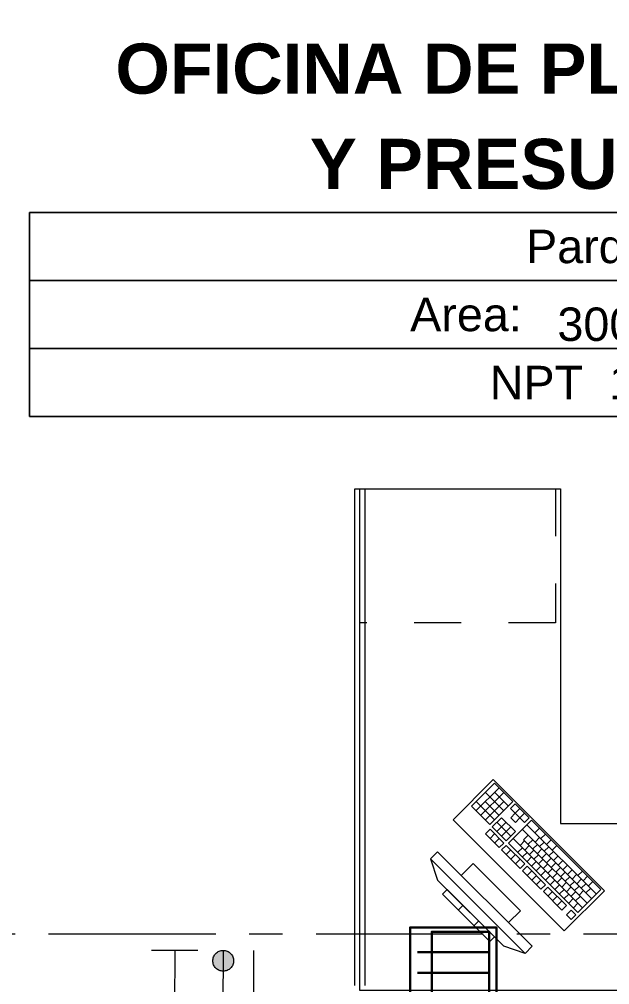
# Model space of a CAD drawing. Header units: inches. Extents: x -19 to 5698, y -728 to 92.
# Drawn here: x 291.151 to 292.916, y 9.85 to 12.737 of the extents above; entities that cross this region are included whole.
import ezdxf

# ---------------------------------------------------------------- set-up
doc = ezdxf.new("R2010")
doc.units = ezdxf.units.IN
doc.header["$MEASUREMENT"] = 0
for name, pattern in [('HIDDEN', [0.375, 0.25, -0.125]), ('Punto & Raya', [0.65, 0.5, -0.075, 0, -0.075]), ('Rayas', [0.282222, 0.141111, -0.141111]), ('RAYITAS', [0.375, 0.25, -0.125])]:
    doc.linetypes.add(name, pattern=pattern)
doc.layers.get('0').update_dxf_attribs({"color": 61})
for name, color, linetype, lineweight in [('00 conduct tomacorr', 120, 'HIDDEN', 30), ('T-TECHO-E', 150, 'Continuous', 20), ('TOMACORRIENTE', 22, 'RAYITAS', 9)]:
    doc.layers.add(name, color=color, linetype=linetype, lineweight=lineweight)
for name, color, linetype in [('02 _ ARQ _ ZON _ Espacio.3D', 7, 'Continuous'), ('08 _ STR _ EXT _ 07 Losa Aligerada', 7, 'Continuous'), ('Interior - Mobiliario', 7, 'Continuous'), ('Marcador - Secciones', 7, 'Continuous')]:
    doc.layers.add(name, color=color, linetype=linetype)
doc.styles.add('Estilo_Generado_1', font='swisseb.ttf')
doc.styles.add('Estilo_Generado_7', font='swisse.ttf')

# ---------------------------------------------------------------- blocks, each defined once
blk = doc.blocks.new('CAJA POP UP 6 MODULOS')
at = {"layer": '00 conduct tomacorr', "linetype": 'Continuous'}
for p, q in [((-0.095, -0.165), (-0.095, -0.0151)), ((-0.052, -0.165), (-0.052, -0.0151)), ((0.052, -0.165), (0.052, -0.0151)), ((0.095, -0.165), (0.095, -0.0151)), ((0, -0.165), (0, -0.18))]:
    blk.add_line(p, q, dxfattribs=at)
for points in [[(-0.147, 0), (0.147, 0), (0.147, -0.18), (-0.147, -0.18)], [(0, 0), (0.147, 0), (0.147, -0.18), (0, -0.18)]]:
    blk.add_lwpolyline(points, close=True, dxfattribs=at)
for points in [[(-0.138, -0.045), (-0.009, -0.045), (-0.009, -0.165), (-0.138, -0.165), (-0.138, -0.045)], [(0.009, -0.045), (0.138, -0.045), (0.138, -0.165), (0.009, -0.165), (0.009, -0.045)]]:
    blk.add_lwpolyline(points, dxfattribs=at)
at = {"color": 1, "insert": (-0.1807, -0.168), "char_height": 0.05, "attachment_point": 1, "rotation": 180}
blk.add_mtext_dynamic_manual_height_columns('{\\fVerdana|b0|i0|c0|p34;2T}', width=0.000481, gutter_width=0.1561, heights=[0], dxfattribs=at)
blk = doc.blocks.new('a')
at = {"layer": 'TOMACORRIENTE', "ltscale": 0.05}
h = blk.add_hatch(color=4, dxfattribs=at)
edge = h.paths.add_edge_path()
edge.add_arc((0, 0.0752), 0.0211, 0, 360)
at = {"layer": 'TOMACORRIENTE', "color": 4}
for p, q in [((-0.1455, 0.0963), (-0.0515, 0.0963)), ((-0.0985, 0.0963), (-0.0985, -0.0966)), ((0, 0.0963), (0, -0.0963)), ((0.0623, -0.0963), (0.0623, 0.0963))]:
    blk.add_line(p, q, dxfattribs=at)
blk.add_circle((0, 0.0752), 0.0211, dxfattribs=at)
blk = doc.blocks.new('CABLE 3FACE')
at = {"layer": 'T-TECHO-E', "rotation": 59.94170052614085}
blk.add_blockref('a', (0, 0), dxfattribs=at)

msp = doc.modelspace()

# ---------------------------------------------------------------- linework, layer by layer
at = {"layer": '02 _ ARQ _ ZON _ Espacio.3D', "color": 251, "linetype": 'Continuous', "lineweight": 13}
for p, q in [((294.6402, 12.1596), (291.1815, 12.1596)), ((291.1815, 12.1596), (291.1815, 11.5489)), ((291.1815, 12.1596), (294.6402, 12.1596)), ((291.1815, 11.956), (291.1815, 12.1596)), ((294.6402, 11.956), (291.1815, 11.956)), ((291.1815, 11.956), (294.6402, 11.956)), ((291.1815, 11.7525), (291.1815, 11.956)), ((294.6402, 11.7525), (291.1815, 11.7525)), ((291.1815, 11.7525), (294.6402, 11.7525)), ((291.1815, 11.5489), (291.1815, 11.7525)), ((291.1815, 11.5489), (294.6402, 11.5489)), ((294.6402, 11.5489), (291.1815, 11.5489))]:
    msp.add_line(p, q, dxfattribs=at)
at = {"layer": '08 _ STR _ EXT _ 07 Losa Aligerada', "color": 7, "linetype": 'Continuous', "lineweight": 18, "flags": 128}
msp.add_lwpolyline([(285.67, 33.9), (285.67, 21.2663), (285.72, 21.2663), (285.72, 11.97, 1.049431), (291.2937, 6.3), (302.1003, 6.3)], format="xyb", dxfattribs=at)
at = {"layer": 'Interior - Mobiliario', "color": 175, "linetype": 'Continuous', "lineweight": 13}
for p, q in [((292.1546, 11.3323), (292.1846, 11.3323)), ((292.1546, 9.8473), (292.1546, 11.3323)), ((292.1846, 11.3323), (292.1846, 9.8473)), ((292.5716, 10.4527), (292.503, 10.3842)), ((292.627, 10.3973), (292.5716, 10.4527)), ((292.5854, 10.4389), (292.5169, 10.3703)), ((292.5993, 10.425), (292.5307, 10.3565)), ((292.5996, 10.3699), (292.5442, 10.4253)), ((292.6133, 10.3836), (292.5717, 10.4252)), ((292.5721, 10.3425), (292.5167, 10.3979)), ((292.5858, 10.3562), (292.5443, 10.3977)), ((292.5994, 10.3975), (292.5446, 10.3426)), ((292.5584, 10.3288), (292.627, 10.3973)), ((292.503, 10.3842), (292.5584, 10.3288)), ((292.6339, 10.3904), (292.6202, 10.3767)), ((292.6202, 10.3767), (292.634, 10.3629)), ((292.6755, 10.3489), (292.6339, 10.3904)), ((292.6478, 10.3766), (292.634, 10.3629)), ((292.5928, 10.3493), (292.5653, 10.3219)), ((292.6343, 10.3077), (292.5928, 10.3493)), ((292.6824, 10.342), (292.6138, 10.2734)), ((292.634, 10.3629), (292.6203, 10.3491)), ((292.6203, 10.3491), (292.6342, 10.3353)), ((292.6479, 10.349), (292.634, 10.3629)), ((292.6342, 10.3353), (292.6479, 10.349)), ((292.6616, 10.3627), (292.6479, 10.349)), ((292.6479, 10.349), (292.6617, 10.3352)), ((292.6617, 10.3352), (292.6755, 10.3489)), ((292.8901, 10.1342), (292.6824, 10.342)), ((292.5585, 10.315), (292.5448, 10.3013)), ((292.6, 10.2735), (292.5585, 10.315)), ((292.5653, 10.3219), (292.6069, 10.2803)), ((292.6206, 10.294), (292.5791, 10.3356)), ((292.6066, 10.3354), (292.5792, 10.308)), ((292.6205, 10.3216), (292.593, 10.2942)), ((292.6069, 10.2803), (292.6343, 10.3077)), ((292.8627, 10.1068), (292.6549, 10.3145)), ((292.8764, 10.1205), (292.6687, 10.3282)), ((292.7066, 10.3177), (292.6929, 10.304)), ((292.5448, 10.3013), (292.5863, 10.2597)), ((292.5723, 10.3011), (292.5586, 10.2874)), ((292.5862, 10.2873), (292.5725, 10.2736)), ((292.8352, 10.0794), (292.6275, 10.2871)), ((292.662, 10.28), (292.6483, 10.2663)), ((292.6723, 10.2972), (292.6585, 10.2835)), ((292.8489, 10.0931), (292.6585, 10.2835)), ((292.6861, 10.2834), (292.6724, 10.2697)), ((292.7067, 10.2902), (292.693, 10.2764)), ((292.7239, 10.3004), (292.7102, 10.2867)), ((292.7412, 10.2831), (292.7275, 10.2694)), ((292.5863, 10.2597), (292.6, 10.2735)), ((292.6069, 10.2665), (292.5932, 10.2528)), ((292.5932, 10.2528), (292.6486, 10.1974)), ((292.6623, 10.2111), (292.6069, 10.2665)), ((292.6208, 10.2527), (292.6071, 10.239)), ((292.6138, 10.2734), (292.8215, 10.0657)), ((292.6552, 10.2594), (292.6415, 10.2457)), ((292.6759, 10.2662), (292.6621, 10.2525)), ((292.6897, 10.2523), (292.676, 10.2386)), ((292.7, 10.2695), (292.6862, 10.2558)), ((292.7138, 10.2557), (292.7001, 10.242)), ((292.7206, 10.2763), (292.7069, 10.2626)), ((292.7344, 10.2625), (292.7207, 10.2487)), ((292.7585, 10.2658), (292.7448, 10.2521)), ((292.4019, 10.2474), (292.3807, 10.2262)), ((292.3807, 10.2262), (292.6636, 9.9434)), ((292.3807, 10.2262), (292.4019, 10.1626)), ((292.6848, 9.9646), (292.4019, 10.2474)), ((292.6346, 10.2388), (292.6209, 10.2251)), ((292.6485, 10.225), (292.6348, 10.2113)), ((292.6691, 10.2456), (292.6553, 10.2318)), ((292.6829, 10.2317), (292.6692, 10.218)), ((292.7035, 10.2385), (292.6898, 10.2248)), ((292.7174, 10.2247), (292.7037, 10.2109)), ((292.7276, 10.2418), (292.7139, 10.2281)), ((292.7415, 10.228), (292.7278, 10.2143)), ((292.7483, 10.2486), (292.7346, 10.2349)), ((292.7621, 10.2348), (292.7484, 10.2211)), ((292.508, 10.2121), (292.4726, 10.1767)), ((292.6494, 10.0706), (292.508, 10.2121)), ((292.6486, 10.1974), (292.6623, 10.2111)), ((292.6693, 10.2042), (292.6555, 10.1905)), ((292.7247, 10.1488), (292.6693, 10.2042)), ((292.6968, 10.2179), (292.683, 10.2041)), ((292.7106, 10.204), (292.6969, 10.1903)), ((292.7312, 10.2108), (292.7175, 10.1971)), ((292.7451, 10.197), (292.7314, 10.1832)), ((292.7553, 10.2141), (292.7416, 10.2004)), ((292.7692, 10.2003), (292.7555, 10.1866)), ((292.776, 10.2209), (292.7623, 10.2072)), ((292.7898, 10.2071), (292.7761, 10.1934)), ((292.8037, 10.1932), (292.79, 10.1795)), ((292.4726, 10.1767), (292.6141, 10.0353)), ((292.6555, 10.1905), (292.7109, 10.1351)), ((292.6831, 10.1904), (292.6694, 10.1767)), ((292.697, 10.1765), (292.6832, 10.1628)), ((292.7245, 10.1902), (292.7107, 10.1765)), ((292.7383, 10.1763), (292.7246, 10.1626)), ((292.7589, 10.1831), (292.7452, 10.1694)), ((292.7728, 10.1693), (292.7591, 10.1555)), ((292.783, 10.1864), (292.7693, 10.1727)), ((292.7969, 10.1726), (292.7832, 10.1589)), ((292.8175, 10.1794), (292.8038, 10.1657)), ((292.8314, 10.1655), (292.8177, 10.1518)), ((292.8347, 10.1896), (292.821, 10.1759)), ((292.8503, 10.1741), (292.8366, 10.1603)), ((292.5999, 9.9646), (292.4019, 10.1626)), ((292.7108, 10.1627), (292.6971, 10.149)), ((292.7109, 10.1351), (292.7247, 10.1488)), ((292.7316, 10.1419), (292.7179, 10.1282)), ((292.787, 10.0865), (292.7316, 10.1419)), ((292.7521, 10.1625), (292.7384, 10.1488)), ((292.766, 10.1486), (292.7523, 10.1349)), ((292.7798, 10.1348), (292.7661, 10.1211)), ((292.7866, 10.1554), (292.7729, 10.1417)), ((292.8005, 10.1416), (292.7868, 10.1279)), ((292.8107, 10.1587), (292.797, 10.145)), ((292.8246, 10.1449), (292.8109, 10.1312)), ((292.8452, 10.1517), (292.8315, 10.138)), ((292.8591, 10.1378), (292.8454, 10.1241)), ((292.8659, 10.1585), (292.8521, 10.1448)), ((292.4302, 10.1343), (292.4161, 10.1201)), ((292.4161, 10.1201), (292.5575, 9.9787)), ((292.5716, 9.9929), (292.4302, 10.1343)), ((292.7179, 10.1282), (292.7733, 10.0728)), ((292.7454, 10.1281), (292.7317, 10.1143)), ((292.7593, 10.1142), (292.7456, 10.1005)), ((292.7937, 10.1209), (292.78, 10.1072)), ((292.8075, 10.1071), (292.7938, 10.0934)), ((292.8143, 10.1277), (292.8006, 10.114)), ((292.8282, 10.1139), (292.8145, 10.1002)), ((292.8215, 10.0657), (292.8901, 10.1342)), ((292.8384, 10.131), (292.8247, 10.1173)), ((292.4774, 10.0871), (292.4632, 10.073)), ((292.7731, 10.1004), (292.7594, 10.0866)), ((292.7733, 10.0728), (292.787, 10.0865)), ((292.8214, 10.0932), (292.8077, 10.0795)), ((292.6141, 10.0353), (292.6494, 10.0706)), ((292.8008, 10.0727), (292.7871, 10.0589)), ((292.7871, 10.0589), (292.8009, 10.0451)), ((292.8147, 10.0588), (292.8008, 10.0727)), ((292.8009, 10.0451), (292.8147, 10.0588)), ((292.5245, 10.04), (292.5104, 10.0259)), ((292.5575, 9.9787), (292.5716, 9.9929)), ((292.6636, 9.9434), (292.5999, 9.9646)), ((292.6636, 9.9434), (292.6848, 9.9646))]:
    msp.add_line(p, q, dxfattribs=at)
at = {"layer": 'Interior - Mobiliario', "color": 175, "linetype": 'Rayas', "lineweight": 13}
for p, q in [((292.7546, 11.3323), (292.7546, 10.9323)), ((292.7546, 10.9323), (292.1696, 10.9323))]:
    msp.add_line(p, q, dxfattribs=at)
at = {"layer": 'Interior - Mobiliario', "color": 175, "linetype": 'Continuous', "lineweight": 13, "flags": 128}
for points in [[(292.1696, 9.8323), (292.1696, 11.3323), (292.7696, 11.3323), (292.7696, 10.3323), (293.4696, 10.3323), (293.4696, 9.8323)], [(292.7802, 10.0105), (292.9004, 10.1307), (292.5681, 10.4631), (292.4479, 10.3429)]]:
    msp.add_lwpolyline(points, close=True, dxfattribs=at)
at = {"layer": 'Marcador - Secciones', "color": 251, "linetype": 'Punto & Raya', "lineweight": 13, "true_color": 0x636466}
msp.add_line((282.4384, 10.0018), (323.8507, 10.0018), dxfattribs=at)

# ---------------------------------------------------------------- block references
at = {"layer": '00 conduct tomacorr'}
for name, p, xscale, yscale, zscale, rotation in [('CABLE 3FACE', (291.7602, 9.8105, -0.0007), 1.47256122672843, 1.47256122672843, 1.47256122672843, 299.7894777823319), ('CAJA POP UP 6 MODULOS', (292.3196, 9.8105, -0.0007), 1.432830642179531, 1.432830642179531, 1.432830642179531, 89.99999999999997)]:
    msp.add_blockref(name, p, dxfattribs=dict(at, xscale=xscale, yscale=yscale, zscale=zscale, rotation=rotation))

# ---------------------------------------------------------------- texts
at = {"layer": '02 _ ARQ _ ZON _ Espacio.3D', "color": 251, "lineweight": 25, "attachment_point": 2}
for s, insert, char_height, style in [('\\A1;{\\pqc;\\pt0;\\fSwis721 Ex BT|b1|i0|c0|p34;OFICINA DE PLANEAMIENTO}', (292.9108, 12.6646), 0.15, 'Estilo_Generado_1'), ('\\A1;{\\pqc;\\pt0;\\fSwis721 Ex BT|b1|i0|c0|p34;Y PRESUPUESTO}', (292.9108, 12.3796), 0.15, 'Estilo_Generado_1'), ('\\A1;{\\pqc;\\pt0;\\fSwis721 Ex BT|b0|i0|c238|p34;Parquet}', (292.9108, 12.1078), 0.1, 'Estilo_Generado_7'), ('\\A1;{\\pqc;\\pt0;\\fSwis721 Ex BT|b0|i0|c238|p34;Area: }', (292.4866, 11.9043), 0.1, 'Estilo_Generado_7'), ('\\A1;{\\pqc;\\pt0,0.3;\\fSwis721 Ex BT|b0|i0|c238|p34;300.287\\fSwis721 Ex BT|b0|i0|c238|p34;\\A1{\\H.66x;\\S^  ;}\\fSwis721 Ex BT|b0|i0|c238|p34; m\\fSwis721 Ex BT|b0|i0|c238|p34;\\A1{\\H.66x;\\S2^  ;}}', (293.1284, 11.9043), 0.1, 'Estilo_Generado_7'), ('\\A1;{\\pqc;\\pt0;\\fSwis721 Ex BT|b0|i0|c238|p34;NPT  14.28}', (292.9108, 11.7007), 0.1, 'Estilo_Generado_7')]:
    msp.add_mtext(s, dxfattribs=dict(at, insert=insert, char_height=char_height, style=style))

doc.saveas('drawing.dxf')
